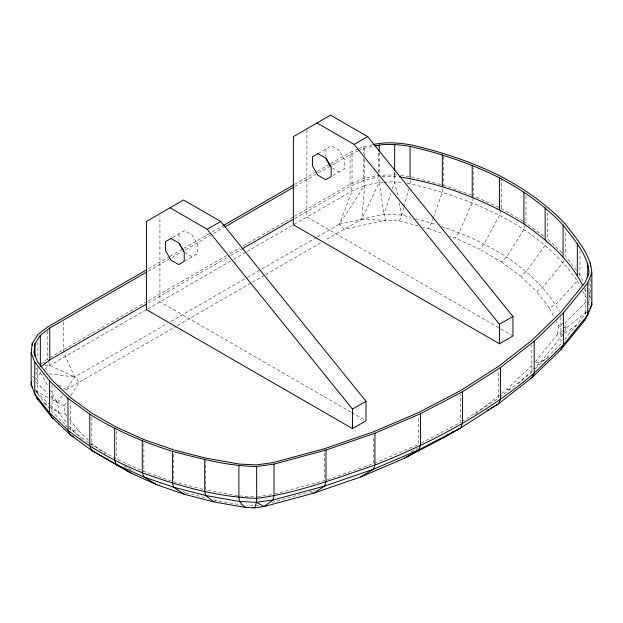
<?xml version="1.0" encoding="UTF-8"?>
<svg xmlns="http://www.w3.org/2000/svg" width="623" height="623" viewBox="0 0 623 623"><rect width="100%" height="100%" fill="white"/><g stroke="black" fill="none" stroke-linecap="round" stroke-linejoin="round"><path stroke-width="0.47" stroke-dasharray="3.12 2.34" d="M397.529 195.092L394.663 181.784L394.873 172.719M363.365 158.25L363.365 178.536L364.696 185.475L361.729 219.21L324.809 240.408M410.565 180.257L409.584 185.607M442.976 188.753L442.314 192.227L433.733 216.531M473.41 197.639L472.211 202.771L459.011 232.535L455.14 238.017L449.783 236.125M396.773 174.899L378.636 175.297L379.22 182.391L361.729 219.21L399.421 220.978L401.835 215.052L403.766 207.693M404.015 206.774L408.61 189.291M500.884 210.192L499.482 215.231L484.102 243.998L479.601 249.192L455.14 238.017M525.462 224.514L523.888 229.451L506.561 257.081L501.484 261.94L479.601 249.192M358.046 148.944L350.056 152.378L350.056 184.26L352.034 190.918L339.426 224.171L344.2 229.217L385.442 220.355L384.033 214.257L390.823 193.512M392.303 189.003L394.663 181.784L402.365 182.78M433.413 217.427L431.505 222.832L428.344 228.563L422.744 227.091M546.901 240.423L545.164 245.252L526.139 271.612L520.563 276.106L501.484 261.94M563.776 260.679L563.067 262.47L542.602 287.46L536.613 291.548L520.563 276.106M564.446 331.997L566.058 328.072L588.291 310.838M564.555 339.644L585.161 314.249L586.227 311.656M588.875 297.965L590.425 294.593L590.425 279.143M35.83 369.665L37.364 367.259M35.963 374.088L38.875 369.509M35.963 379.602L40.331 372.741L43.563 374.882M67.035 416.187L65.244 413.913L64.161 405.846L66.723 401.874M70.812 395.527L79.51 382.031L176.449 326.063M317.504 236.826L339.426 224.171L364.696 185.475L379.22 182.391L383.083 182.235M62.386 395.504L57.557 402.746L58.936 413.018L67.136 423.445M58.889 385.053L66.147 389.866L74.729 376.993L167.462 323.454M535.18 361.94L557.554 334.372L563.737 329.793M563.192 334.317L540.546 362.228L533.576 368.972M535.321 368.894L562.133 342.627M407.177 183.396L410.066 183.769C473.27 198.573 539.082 225.806 577.334 280.942L555.732 304.452L549.4 308.105L536.613 291.548M586.344 301.82L565.279 322.441L566.058 328.072L564.508 329.217M501.733 393.463L507.036 389.328L532.509 364.681M518.235 383.815L532.875 369.649M244.948 507.387L246.529 505.876L258.818 505.331M475.217 414.155L500.978 394.055M499.81 397.24L531.863 372.243L531.863 345.189M40.923 364.097L47.792 358.778L147.441 301.244M44.685 369.369L49.762 365.436L146.896 309.358M564.594 333.056L578.829 323.859M462.087 421.498L498.283 398.432L498.283 370.412M548.692 357.197L540.546 362.228L534.581 362.687M66.147 389.866L79.51 382.031L74.729 376.993L65.345 356.442L64.356 353.109M172.563 237.558L184.486 230.674L192.242 235.151L197.725 244.652L197.725 253.608L185.008 260.951M317.925 153.632L331.436 145.837L339.192 150.314L344.675 159.815L344.675 168.771L331.163 176.574M148.282 268.871L169.3 256.738M170.141 256.255L182.749 248.974M183.59 248.491L211.337 232.472M212.178 231.982L223.112 225.674M294.57 184.416L316.429 171.792M317.271 171.309L329.879 164.028M330.72 163.545L350.056 152.378M148.274 271.161L181.955 251.715M185.327 249.768L224.054 227.411M294.78 186.581L317.512 173.451M318.353 172.968L330.984 165.671M331.825 165.188L352.034 153.523L357.945 150.984M148.282 300.753L226.468 255.617M229.832 253.67L239.925 247.845M243.289 245.906L293.729 216.781M294.57 216.298L350.056 184.26L363.365 178.536L378.636 175.297M148.274 303.043L229.949 255.889M230.79 255.399L240.899 249.566M294.78 218.455L352.034 185.405L364.696 179.961L379.22 176.87M147.737 308.868L232.652 259.846M233.493 259.363L246.101 252.081M246.942 251.591L352.034 190.918L364.696 185.475M170.827 321.507L246.7 277.71M247.541 277.219L261.029 269.432M261.87 268.949L316.663 237.316M177.29 325.58L251.474 282.749M252.315 282.266L264.962 274.961M265.803 274.478L320.596 242.845M213.79 501.873L216.158 500.503L241.779 505.035M421.296 443.015L460.483 422.526L460.475 394.507M411.009 451.823L417.893 448.225M563.636 323.244L558.706 325.642L557.554 334.372L562.016 333.796M358.934 148.562L363.365 146.654L372.352 144.746M358.786 150.618L364.696 148.079L373.777 146.148M374.267 463.356L418.742 444.355L418.742 416.335M185.911 493.704L187.476 493.12L205.979 497.886M327.433 479.562L373.379 463.738L373.379 435.718M271.83 502.457L315.215 490.387M274.79 494.008L324.684 480.512L324.684 449.604M159.2 484.227L160.734 483.853M339.426 224.171L384.033 214.257L401.835 215.052L411.102 217.482M257.361 496.632L272.944 494.514M45.191 365.826L49.762 365.436L74.729 376.993L48.937 373.808M382.117 176.761L394.663 176.27L397.552 176.636M384.048 182.204L394.663 181.784M507.036 389.328L511.724 389.227M90.14 446.037L94.758 446.084L105.591 453.988M239.551 495.978L255.508 496.718M88.614 440.282L78.381 430.61L72.408 430.15L67.518 427.129M400.589 175.39L411.063 176.745L443.631 185.28L471.066 194.96M49.357 406.764L58.936 413.018L65.244 413.913M237.674 495.643L205.683 489.99L205.683 461.004M202.864 489.265L173.692 481.75L173.692 452.773M213.385 499.786L216.158 500.503M415.743 218.696L437.011 224.771M399.421 220.978L419.014 226.118M566.058 328.072L558.706 325.642L556.487 321.468M89.564 443.358L116.501 459.135L143.866 471.416L170.982 480.816M183.014 491.578L187.476 493.12M441.59 226.39C487.622 242.145 534.604 267.742 559.368 311.305M428.344 228.563L444.425 234.232M310.69 491.944L313.065 492.816M522.705 220.947L501.351 208.51L473.807 195.926L473.807 167.914M64.161 405.846L50.806 399.117M35.628 390.948L49.965 398.665M123.922 465.817L132.099 470.497M332.215 167.906L339.192 171.932M512.955 335.968L306.89 216.991L306.89 129.786M184.486 252.299L192.242 256.777M350.866 412.068L159.932 301.836L159.932 215.597M351.707 412.558L364.323 419.84M523.53 221.43L545.943 237.682M65.072 425.618L66.708 426.623M43.774 403.112L48.563 406.243M88.793 442.797L70.29 429.302L70.29 402.248M36.087 392.015L49.653 404.483M50.37 405.145L58.936 413.018M91.347 442.86L94.758 446.084M82.213 439.417L72.408 430.15L69.48 426.428M50.86 410.549L66.778 425.976M35.675 381.782L47.987 393.572M50.72 396.197L57.557 402.746L50.377 390.247M562.071 252.86L547.477 238.819L547.477 212.731M69.426 419.224L78.381 430.61M35.667 388.97L37.388 393.417L48.516 407.574M576.493 270.382L565.552 256.209L565.552 231.086M578.798 273.365L584.055 282.577M40.331 372.741L48.469 386.914M588.603 291.167L590.425 294.593L591.071 299.258M584.545 289.025L586.352 292.421M577.334 280.942L580.036 286.043M582.746 291.143L586.352 297.942M549.4 308.105L554.275 317.294M32.645 376.113L33.432 377.779M64.107 352.275L63.367 349.783L63.367 321.764M48.532 361.27L47.792 358.778L47.792 330.758M48.781 362.103L49.762 365.436M399.172 202.693L401.835 215.052M379.22 182.391L384.033 214.257M588.688 302.069L589.062 304.733L589.062 282.507M585.161 288.169L585.161 314.249M579.951 250.703L579.951 274.852M560.918 317.076L560.918 344.122M525.991 195.817L525.991 222.863M501.351 177.594L501.351 208.51M443.631 156.303L443.631 185.28M394.663 172.4L394.663 176.27M379.22 152.721L379.22 173.007M378.636 153.071L378.636 173.358M364.696 148.079L364.696 155.805M364.696 159.667L364.696 179.961M363.365 146.654L363.365 153.422M352.034 153.523L352.034 185.405M325.954 148.998L325.954 157.954M178.996 233.843L178.996 241.008M143.866 443.405L143.866 471.416M116.501 431.116L116.501 459.135M91.877 417.028L91.877 445.048M52.028 384.991L52.028 412.044M37.871 342.307L37.871 358.731M37.388 368.302L37.388 393.417"/><path stroke-width="0.93" d="M146.6 269.845L47.792 326.896L37.871 334.574L32.256 343.39L31.15 352.766L31.15 384.648L34.771 393.993L37.388 398.938L52.028 417.558L70.29 434.815L91.877 450.561L131.733 473.48L156.91 484.787L184.353 494.296L213.79 501.873L244.948 507.387L254.698 507.831L256.45 502.278L256.66 498.369L256.66 466.495L274.003 464.127L325.993 450.063L374.929 433.203L420.517 413.719L462.453 391.789L500.448 367.578L534.191 341.256L563.394 313.003L587.754 282.982L591.85 272.975C590.643 253.904 576.47 238.913 565.552 224.327C547.189 204.679 525.002 189.228 501.351 176.628C472.725 162.245 442.244 152.067 411.063 144.863C398.603 142.854 385.668 141.662 373.247 144.559M146.592 272.134L49.762 328.033L40.331 335.345L34.989 343.732L33.938 352.649L37.388 361.542L52.028 380.162L70.29 397.419L91.877 413.166L116.501 427.253L143.866 439.542L173.692 449.876L205.683 458.107L239.551 464.096L256.45 464.883L272.944 462.632L324.684 448.638L373.379 431.856L418.742 412.473L460.475 390.644L498.283 366.55L531.863 340.36L560.918 312.24L585.161 282.375L589.062 272.851C587.754 254.129 573.775 239.427 563.067 225.074C544.884 205.613 522.915 190.311 499.482 177.835C471.128 163.592 440.944 153.499 410.066 146.374C398.409 144.497 386.315 143.352 374.68 145.953M31.485 381.837L31.15 384.648L32.746 387.732M586.936 315.44L585.161 319.77L560.918 349.643L531.863 377.756L498.283 403.945L460.475 428.04L444.16 437.463L404.117 458.403L360.585 477.008L313.86 493.105L264.214 506.538L254.698 507.831L252.883 507.402M587.645 313.712L588.704 311.111M589.856 308.704L591.85 304.849L591.85 272.975M560.918 349.643L563.394 344.877L587.754 314.864L591.85 304.849L591.593 302.988M41.079 366.651L49.762 359.915L146.592 304.016M313.86 493.105L324.684 486.033L373.379 469.259L418.742 449.868L460.475 428.04L462.453 423.663L462.453 391.789M583.58 320.79L585.161 319.77L587.754 314.864L587.754 282.982M444.16 437.463L450.616 433.351M452.228 432.323L453.84 431.295M360.585 477.008L373.379 469.259L374.929 465.085L374.929 433.203M530.189 378.753L531.863 377.756L534.191 373.138L563.394 344.877L563.394 313.003M404.117 458.403L418.742 449.868L420.517 445.601L420.517 413.719M486.929 410.565L488.549 409.615M490.169 408.672L498.283 403.945L500.448 399.452L500.448 367.578M170.071 207.809L207.233 229.264L220.744 221.461L366.005 401.305L366.005 420.813L352.493 428.608L146.421 309.639L146.421 221.461L183.583 200.006L220.744 221.461M317.021 122.965L354.183 144.419L367.695 136.624L512.955 316.461L512.955 335.968L499.444 343.771L293.371 224.794L293.371 136.624L330.533 115.169L367.695 136.624M223.112 225.674L293.729 184.899M224.895 226.928L293.939 187.064M241.74 249.083L293.939 218.946M352.493 428.608L352.493 409.109L366.005 401.305M499.444 343.771L499.444 324.264L512.955 316.461M31.15 352.766L34.771 362.119L49.56 380.918L67.993 398.338L89.79 414.24L89.79 446.123L91.877 450.561L116.501 464.649L143.866 476.938L173.692 487.272L205.683 495.503L239.551 501.499L256.45 502.278L272.944 500.028L324.684 486.033L325.993 481.945L325.993 450.063M89.79 414.24C115.489 430.361 143.492 442.291 172.4 451.309C199.991 458.512 227.963 466.16 256.66 466.495M399.475 176.885C443.506 183.808 486.08 200.365 523.888 223.93C547.298 240.182 569.913 259.682 582.746 285.622M256.45 502.278L264.214 506.538L272.944 500.028L274.003 496.009L274.003 464.127M44.794 362.788L45.518 363.209M131.733 473.48L116.501 464.649L114.655 460.35L114.655 428.468M73.584 436.762L70.29 434.815L67.993 430.22L49.56 412.8L34.771 393.993L34.771 362.119M156.91 484.787L143.866 476.938L142.285 472.756L142.285 440.874M53.664 418.563L52.028 417.558L49.56 412.8L49.56 380.918M38.984 399.982L37.388 398.938L36.695 397.163M184.353 494.296L173.692 487.272L172.4 483.183L172.4 451.309M106.782 458.847L109.072 460.522M213.79 501.873L205.683 495.503L204.702 491.5L204.702 459.618M244.948 507.387L239.551 501.499L238.897 497.551L238.897 465.669M354.183 144.419L499.444 324.264M207.233 229.264L352.493 409.109M326.405 158.748L330.977 166.668M179.455 243.593L180.366 245.174M181.285 246.755L184.026 251.505M590.425 262.719L590.425 266.582M587.707 263.093L587.707 277.585M577.334 243.538L577.334 275.421M563.067 225.074L563.067 256.949M545.164 207.848L545.164 239.73M534.191 341.256L534.191 373.138C487.116 413.08 432.206 442.564 374.929 465.085C336.218 478.199 297.405 493.136 256.66 498.369C217.396 497.092 179.027 486.057 142.285 472.756C115.761 461.916 90.397 448.194 67.993 430.22L67.993 398.338M523.888 192.048L523.888 223.93M499.482 177.835L499.482 209.717M472.211 165.368L472.211 197.25M442.314 154.831L442.314 186.705M410.066 146.374L410.066 178.256M394.663 144.388L394.663 170.468M379.22 144.995L379.22 151.755M49.762 328.033L49.762 359.915M40.331 335.345L40.331 366.262M34.989 343.732L34.989 356.286M32.256 343.39L32.256 345.329M170.967 238.477L165.484 241.646L165.484 250.602L170.967 260.103L178.723 264.58L184.213 261.411L184.213 252.455L178.723 242.954L170.967 238.477M317.925 153.632L312.435 156.801L312.435 165.757L317.925 175.258L325.681 179.736L331.163 176.574L331.163 167.61L325.681 158.11L317.925 153.632"/></g></svg>
